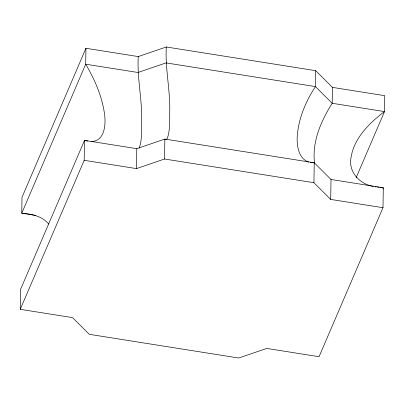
<?xml version="1.0" encoding="UTF-8"?>
<svg xmlns="http://www.w3.org/2000/svg" width="405" height="405" viewBox="0 0 405 405"><rect width="100%" height="100%" fill="white"/><g stroke="black" fill="none" stroke-linecap="round" stroke-linejoin="round"><path stroke-width="0.61" d="M20.25 309.324L20.564 289.388L84.503 140.378L136.794 148.67L164.845 139.077L314.245 162.775L331.012 179.476L383.302 187.768L382.988 207.704L319.054 356.719L266.763 348.421L238.712 358.015L89.308 334.322L72.541 317.616L20.25 309.324L84.189 160.309L84.503 140.378L87.951 141.148M356.137 177.689L384.502 111.588L384.75 95.676L332.459 87.384L315.692 70.678L166.288 46.985L138.237 56.578L85.946 48.281L85.698 64.198L21.759 213.212L35.453 215.384M84.189 160.309L136.48 168.607L136.794 148.67M138.237 56.578C137.032 77.719 142.028 98.582 141.699 119.748C141.477 129.185 142.327 139.042 139.244 148.119M136.48 168.607L164.531 159.013L164.845 139.077L165.711 139.462M166.288 46.985C165.083 68.126 170.08 88.989 169.751 110.155C169.528 119.591 170.378 129.448 167.295 138.525L166.146 139.654M382.988 207.704L330.698 199.412L313.931 182.706L314.245 162.775L310.508 162.461M315.692 70.678L315.439 86.594C305.314 102.07 297.903 119.88 297.133 138.54C297.073 147.385 299.163 158.907 308.726 162.106M330.698 199.412L331.012 179.476M332.459 87.384L332.211 103.295C320.892 121.014 311.804 142.18 314.589 163.595M85.946 48.281L22.012 197.296L21.759 213.212C31.433 213.906 42.241 216.108 48.666 224.016M382.806 188.927L383.302 187.768L380.356 187.419M91.495 141.532C104.925 141.143 106.019 123.935 104.515 113.851C101.974 96.157 94.745 79.491 85.698 64.198L137.989 72.49L166.04 62.896L315.439 86.594L332.211 103.295L384.502 111.588C368.444 123.647 352.228 139.953 350.614 161.063C350.082 174.099 361.078 184.28 373.294 186.462M375.055 186.786L376.23 186.928M377.409 187.069L379.176 187.277M164.531 159.013L313.931 182.706"/></g></svg>
